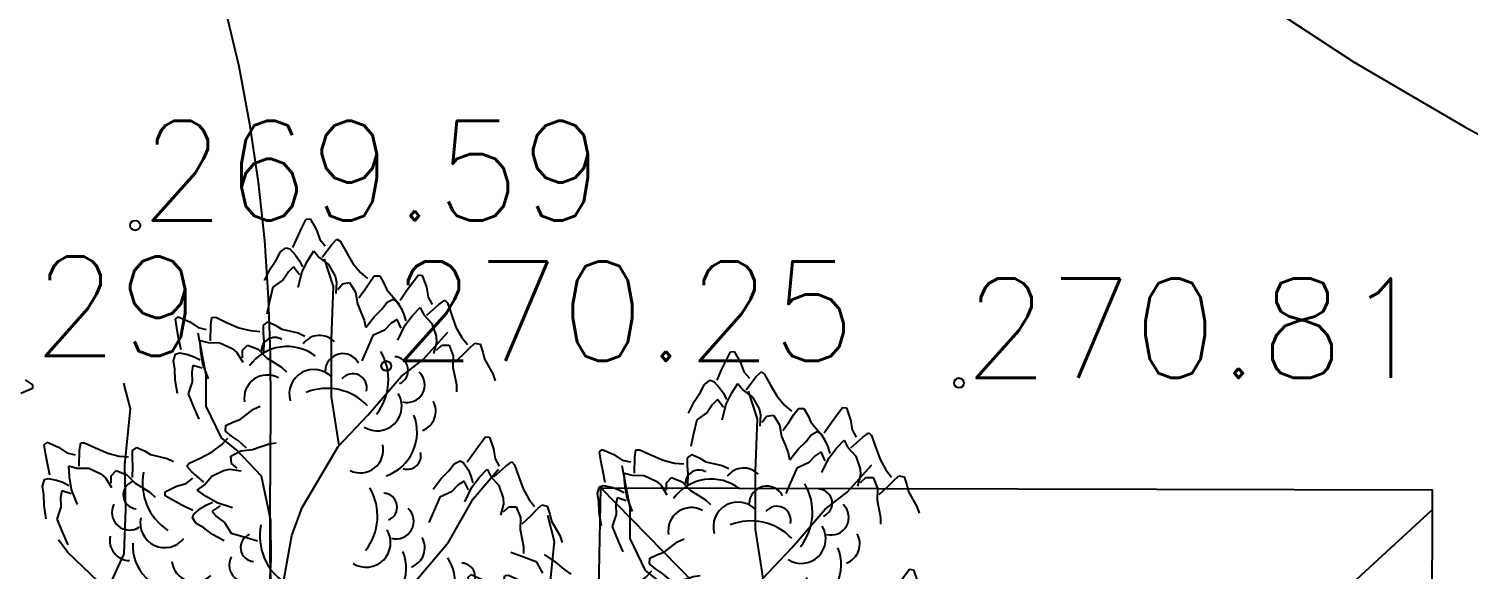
# Model space of a CAD drawing. Extents: x 524954 to 526204, y 9523489 to 9524010.
# Drawn here: x 525405.26 to 525419.71, y 9523577.31 to 9523582.74 of the extents above; entities that cross this region are included whole.
import ezdxf

# ---------------------------------------------------------------- set-up
doc = ezdxf.new("R2010")
doc.units = 0
doc.header["$PDMODE"] = 33
doc.header["$PDSIZE"] = 0.1
doc.linetypes.add('ACAD_ISO12W100', pattern=[21, 12, -3, 0, -3, 0, -3])
for name, color, linetype in [('Arbre', 34, 'ACAD_ISO12W100'), ('Bati', 6, 'Continuous'), ('CN_01_00', 3, 'Continuous'), ('CN_10_00', 1, 'Continuous'), ('TopoAlt', 3, 'Continuous'), ('TOPOJIS', 7, 'Continuous')]:
    doc.layers.add(name, color=color, linetype=linetype)
doc.styles.add('Simplex 1.0', font='Simplex.shx', dxfattribs={"width": 0.99, "height": 1})

# ---------------------------------------------------------------- blocks, each defined once
blk = doc.blocks.new('TCPOINT M')
at = {"color": 0}
blk.add_point((0, 0), dxfattribs=at)
at = {"layer": 'TopoAlt', "style": 'Simplex 1.0', "width": 0.99}
blk.add_attdef('ALT', (0.15, 0.15), '', height=1, dxfattribs=at)
blk = doc.blocks.new('v088')
at = {"linetype": 'Continuous'}
for p, q in [((-0.069, 12.224), (-0.024, 12.318)), ((-0.024, 12.318), (0.016, 12.396)), ((0.016, 12.396), (0.055, 12.4)), ((0.055, 12.4), (0.118, 12.291)), ((0.118, 12.291), (0.152, 12.195)), ((-0.118, 12.113), (-0.069, 12.224)), ((0.152, 12.195), (0.207, 12.131)), ((0.175, 12.015), (0.272, 12.144)), ((0.272, 12.144), (0.324, 12.197)), ((0.324, 12.197), (0.356, 12.175)), ((0.356, 12.175), (0.415, 12.069)), ((-0.283, 11.991), (-0.243, 12.069)), ((-0.243, 12.069), (-0.188, 12.111)), ((-0.188, 12.111), (-0.15, 12.099)), ((-0.15, 12.099), (-0.092, 12.035)), ((-0.092, 12.035), (-0.054, 11.98)), ((0.032, 11.984), (0.092, 12.078)), ((0.092, 12.078), (0.144, 12.013)), ((0.144, 12.013), (0.24, 11.942)), ((0.29, 11.722), (0.197, 12)), ((0.415, 12.069), (0.484, 11.953)), ((-0.403, 11.78), (-0.344, 11.901)), ((-0.344, 11.901), (-0.283, 11.991)), ((-0.162, 11.869), (-0.217, 11.788)), ((-0.112, 11.918), (-0.162, 11.869)), ((-0.054, 11.839), (-0.112, 11.918)), ((-0.066, 11.715), (-0.025, 11.872)), ((-0.054, 11.98), (-0.022, 11.919)), ((-0.025, 11.872), (0.032, 11.984)), ((0.24, 11.942), (0.305, 11.825)), ((0.484, 11.953), (0.56, 11.862)), ((0.56, 11.862), (0.63, 11.801)), ((-0.32, 11.714), (-0.357, 11.558)), ((-0.217, 11.788), (-0.32, 11.714)), ((0.27, 11.193), (0.29, 11.722)), ((0.305, 11.825), (0.32, 11.765)), ((0.32, 11.765), (0.311, 11.65)), ((0.334, 11.69), (0.378, 11.749)), ((0.378, 11.749), (0.45, 11.762)), ((0.45, 11.762), (0.511, 11.664)), ((0.608, 11.694), (0.653, 11.766)), ((0.653, 11.766), (0.699, 11.829)), ((0.699, 11.829), (0.754, 11.828)), ((0.754, 11.828), (0.796, 11.754)), ((0.796, 11.754), (0.824, 11.689)), ((1.027, 11.683), (1.089, 11.768)), ((1.089, 11.768), (1.142, 11.837)), ((1.142, 11.837), (1.181, 11.833)), ((1.181, 11.833), (1.223, 11.714)), ((1.223, 11.714), (1.239, 11.614)), ((0.511, 11.664), (0.53, 11.547)), ((0.542, 11.608), (0.608, 11.694)), ((0.773, 11.494), (0.827, 11.564)), ((0.824, 11.689), (0.934, 11.561)), ((0.827, 11.564), (0.889, 11.595)), ((0.889, 11.595), (0.923, 11.575)), ((0.923, 11.575), (0.969, 11.502)), ((0.958, 11.583), (1.027, 11.683)), ((1.239, 11.614), (1.281, 11.541)), ((1.346, 11.541), (1.408, 11.583)), ((1.408, 11.583), (1.435, 11.556)), ((-0.357, 11.558), (-0.382, 11.444)), ((0.53, 11.547), (0.565, 11.463)), ((0.565, 11.463), (0.596, 11.383)), ((0.696, 11.418), (0.773, 11.494)), ((0.934, 11.561), (0.97, 11.497)), ((0.969, 11.502), (0.996, 11.441)), ((0.996, 11.441), (1.016, 11.375)), ((1.004, 11.329), (1.081, 11.429)), ((1.081, 11.429), (1.158, 11.51)), ((1.158, 11.51), (1.196, 11.437)), ((1.196, 11.437), (1.277, 11.348)), ((1.227, 11.433), (1.346, 11.541)), ((1.435, 11.556), (1.473, 11.441)), ((1.473, 11.441), (1.519, 11.314)), ((-1.299, 11.392), (-1.27, 11.417)), ((-1.285, 11.305), (-1.299, 11.392)), ((-1.266, 11.203), (-1.285, 11.305)), ((-1.27, 11.417), (-1.154, 11.366)), ((-1.154, 11.366), (-1.07, 11.309)), ((-1.07, 11.309), (-0.988, 11.29)), ((-0.947, 11.176), (-0.943, 11.337)), ((-0.943, 11.337), (-0.932, 11.411)), ((-0.932, 11.411), (-0.894, 11.412)), ((-0.894, 11.412), (-0.784, 11.361)), ((-0.784, 11.361), (-0.66, 11.307)), ((-0.66, 11.307), (-0.544, 11.278)), ((-0.544, 11.278), (-0.452, 11.27)), ((-0.413, 11.333), (-0.367, 11.365)), ((-0.413, 11.254), (-0.413, 11.333)), ((-0.367, 11.365), (-0.29, 11.329)), ((-0.29, 11.329), (-0.229, 11.292)), ((-0.229, 11.292), (-0.065, 11.254)), ((0.596, 11.383), (0.609, 11.315)), ((0.615, 11.31), (0.696, 11.418)), ((0.8, 11.283), (0.685, 11.229)), ((0.869, 11.352), (0.8, 11.283)), ((0.927, 11.391), (0.869, 11.352)), ((0.969, 11.302), (0.927, 11.391)), ((0.935, 11.183), (1.004, 11.329)), ((1.277, 11.348), (1.319, 11.221)), ((1.519, 11.314), (1.577, 11.21)), ((-1.241, 11.084), (-1.266, 11.203)), ((-0.991, 10.831), (-1.069, 11.252)), ((-1.05, 11.179), (-0.971, 11.157)), ((-1.044, 11.067), (-1.05, 11.179)), ((-0.971, 11.157), (-0.851, 11.155)), ((-0.851, 11.155), (-0.73, 11.098)), ((-0.626, 11.08), (-0.576, 11.133)), ((-0.576, 11.133), (-0.468, 11.09)), ((-0.408, 11.17), (-0.413, 11.254)), ((-0.41, 11.061), (-0.408, 11.17)), ((-0.065, 11.254), (0.001, 11.223)), ((0.269, 10.614), (0.27, 11.193)), ((0.685, 11.229), (0.619, 11.083)), ((1.188, 10.988), (1.437, 11.261)), ((1.323, 11.16), (1.292, 11.048)), ((1.319, 11.221), (1.323, 11.16)), ((1.323, 11.083), (1.377, 11.133)), ((1.377, 11.133), (1.45, 11.133)), ((1.45, 11.133), (1.492, 11.025)), ((1.577, 11.21), (1.635, 11.137)), ((1.65, 11.098), (1.708, 11.152)), ((1.708, 11.152), (1.762, 11.141)), ((1.762, 11.141), (1.789, 11.06)), ((-1.317, 10.975), (-1.297, 11.041)), ((-1.297, 11.041), (-1.259, 11.053)), ((-1.259, 11.053), (-1.174, 11.037)), ((-1.174, 11.037), (-1.111, 11.014)), ((-1.111, 11.014), (-1.05, 10.983)), ((-1.024, 10.943), (-1.044, 11.067)), ((-0.73, 11.098), (-0.682, 11.059)), ((-0.682, 11.059), (-0.622, 10.96)), ((-0.626, 11.006), (-0.626, 11.08)), ((-0.468, 11.09), (-0.384, 11.005)), ((-0.384, 11.005), (-0.307, 10.958)), ((0.619, 11.083), (0.573, 10.975)), ((0.968, 10.816), (1.188, 10.988)), ((1.492, 11.025), (1.489, 10.906)), ((1.512, 10.964), (1.592, 11.037)), ((1.592, 11.037), (1.65, 11.098)), ((1.789, 11.06), (1.804, 10.991)), ((1.804, 10.991), (1.889, 10.844)), ((-1.303, 10.889), (-1.317, 10.975)), ((-1.3, 10.78), (-1.303, 10.889)), ((-1.122, 10.929), (-1.134, 10.861)), ((-1.134, 10.861), (-1.131, 10.763)), ((-1.029, 10.899), (-1.122, 10.929)), ((-0.966, 10.792), (-1.024, 10.943)), ((-0.307, 10.958), (-0.234, 10.911)), ((-0.234, 10.911), (-0.184, 10.864)), ((1.489, 10.906), (1.508, 10.818)), ((1.889, 10.844), (1.912, 10.775)), ((-1.749, 10.491), (-1.817, 10.751)), ((-1.277, 10.647), (-1.3, 10.78)), ((-1.131, 10.763), (-1.171, 10.642)), ((-0.991, 10.52), (-0.991, 10.831)), ((0.634, 10.429), (0.968, 10.816)), ((1.508, 10.818), (1.523, 10.733)), ((1.523, 10.733), (1.523, 10.664)), ((-1.171, 10.642), (-1.109, 10.494)), ((0.345, 10.122), (0.269, 10.614)), ((-1.806, 9.931), (-1.749, 10.491)), ((-1.109, 10.494), (-1.063, 10.387)), ((-0.835, 10.2), (-0.991, 10.52)), ((-0.648, 10.385), (-0.514, 10.488)), ((-0.514, 10.488), (-0.448, 10.519)), ((0.336, 10.112), (0.634, 10.429)), ((-0.796, 10.268), (-0.791, 10.323)), ((-0.735, 10.218), (-0.796, 10.268)), ((-0.791, 10.323), (-0.715, 10.36)), ((-0.715, 10.36), (-0.648, 10.385)), ((-2.616, 10.132), (-2.587, 10.158)), ((-2.603, 10.046), (-2.616, 10.132)), ((-2.587, 10.158), (-2.471, 10.107)), ((-2.261, 10.077), (-2.249, 10.151)), ((-2.249, 10.151), (-2.211, 10.152)), ((-2.211, 10.152), (-2.101, 10.101)), ((-0.931, 10.06), (-0.836, 10.131)), ((-0.836, 10.131), (-0.771, 10.198)), ((-0.683, 10.078), (-0.835, 10.2)), ((-0.666, 10.169), (-0.735, 10.218)), ((-0.583, 10.098), (-0.666, 10.169)), ((-0.438, 10.113), (-0.356, 10.14)), ((-0.356, 10.14), (-0.287, 10.149)), ((1.7, 10.058), (1.762, 10.142)), ((1.762, 10.142), (1.816, 10.212)), ((1.816, 10.212), (1.854, 10.208)), ((1.854, 10.208), (1.896, 10.089)), ((-2.583, 9.943), (-2.603, 10.046)), ((-2.471, 10.107), (-2.388, 10.049)), ((-2.388, 10.049), (-2.306, 10.03)), ((-2.264, 9.917), (-2.261, 10.077)), ((-2.101, 10.101), (-1.977, 10.047)), ((-1.977, 10.047), (-1.862, 10.018)), ((-1.862, 10.018), (-1.769, 10.01)), ((-1.731, 9.995), (-1.73, 10.074)), ((-1.725, 9.911), (-1.731, 9.995)), ((-1.73, 10.074), (-1.685, 10.105)), ((-1.685, 10.105), (-1.608, 10.069)), ((-1.608, 10.069), (-1.547, 10.033)), ((-1.547, 10.033), (-1.382, 9.994)), ((-1.382, 9.994), (-1.316, 9.963)), ((-1.161, 9.945), (-1.051, 9.998)), ((-1.051, 9.998), (-0.931, 10.06)), ((-0.743, 10.015), (-0.642, 10.071)), ((-0.734, 9.943), (-0.743, 10.015)), ((-0.435, 9.816), (-0.683, 10.078)), ((-0.642, 10.071), (-0.523, 10.083)), ((-0.523, 10.083), (-0.438, 10.113)), ((0.168, 9.829), (0.336, 10.112)), ((1.631, 9.958), (1.7, 10.058)), ((1.896, 10.089), (1.912, 9.989)), ((1.912, 9.989), (1.954, 9.915)), ((-2.558, 9.824), (-2.583, 9.943)), ((-2.368, 9.919), (-2.288, 9.897)), ((-2.362, 9.808), (-2.368, 9.919)), ((-2.288, 9.897), (-2.168, 9.895)), ((-2.168, 9.895), (-2.047, 9.839)), ((-2.047, 9.839), (-2, 9.799)), ((-1.943, 9.82), (-1.893, 9.873)), ((-1.893, 9.873), (-1.786, 9.83)), ((-1.797, 9.483), (-1.806, 9.931)), ((-1.786, 9.83), (-1.702, 9.745)), ((-1.728, 9.802), (-1.725, 9.911)), ((-1.184, 9.915), (-1.161, 9.945)), ((-1.134, 9.859), (-1.184, 9.915)), ((-1.012, 9.755), (-1.134, 9.859)), ((-0.934, 9.816), (-0.814, 9.874)), ((-0.814, 9.874), (-0.753, 9.886)), ((-0.753, 9.886), (-0.639, 9.87)), ((-0.677, 9.896), (-0.734, 9.943)), ((1.369, 9.792), (1.446, 9.869)), ((1.446, 9.869), (1.5, 9.939)), ((1.5, 9.939), (1.562, 9.969)), ((1.562, 9.969), (1.596, 9.95)), ((1.596, 9.95), (1.643, 9.877)), ((1.643, 9.877), (1.669, 9.815)), ((1.69, 9.587), (1.945, 9.885)), ((1.754, 9.804), (1.831, 9.885)), ((1.831, 9.885), (1.869, 9.812)), ((1.9, 9.808), (2.019, 9.915)), ((2.019, 9.915), (2.081, 9.958)), ((2.081, 9.958), (2.108, 9.931)), ((2.108, 9.931), (2.146, 9.815)), ((-2.634, 9.715), (-2.614, 9.781)), ((-2.621, 9.629), (-2.634, 9.715)), ((-2.614, 9.781), (-2.576, 9.793)), ((-2.576, 9.793), (-2.492, 9.777)), ((-2.492, 9.777), (-2.428, 9.754)), ((-2.428, 9.754), (-2.368, 9.723)), ((-2.342, 9.683), (-2.362, 9.808)), ((-2, 9.799), (-1.94, 9.7)), ((-1.944, 9.746), (-1.943, 9.82)), ((-1.702, 9.745), (-1.624, 9.699)), ((-1.624, 9.699), (-1.552, 9.652)), ((-1.402, 9.657), (-1.289, 9.715)), ((-1.289, 9.715), (-1.192, 9.743)), ((-1.192, 9.743), (-1.125, 9.794)), ((-1.079, 9.676), (-1.011, 9.724)), ((-1.011, 9.724), (-0.934, 9.816)), ((-0.339, 9.37), (-0.435, 9.816)), ((-0.025, 9.501), (0.168, 9.829)), ((1.289, 9.685), (1.369, 9.792)), ((1.542, 9.727), (1.473, 9.658)), ((1.6, 9.765), (1.542, 9.727)), ((1.643, 9.677), (1.6, 9.765)), ((1.608, 9.558), (1.677, 9.704)), ((1.669, 9.815), (1.689, 9.75)), ((1.677, 9.704), (1.754, 9.804)), ((1.869, 9.812), (1.95, 9.723)), ((1.95, 9.723), (1.993, 9.596)), ((2.146, 9.815), (2.193, 9.689)), ((2.193, 9.689), (2.25, 9.585)), ((-2.617, 9.52), (-2.621, 9.629)), ((-2.439, 9.669), (-2.451, 9.601)), ((-2.451, 9.601), (-2.448, 9.503)), ((-2.346, 9.639), (-2.439, 9.669)), ((-2.283, 9.532), (-2.342, 9.683)), ((-1.552, 9.652), (-1.502, 9.604)), ((-1.401, 9.619), (-1.402, 9.657)), ((-1.325, 9.574), (-1.401, 9.619)), ((-1.233, 9.524), (-1.325, 9.574)), ((-0.989, 9.611), (-1.079, 9.676)), ((-0.88, 9.547), (-0.989, 9.611)), ((-0.989, 9.525), (-0.927, 9.553)), ((-0.726, 9.498), (-0.88, 9.547)), ((1.358, 9.604), (1.292, 9.458)), ((1.473, 9.658), (1.358, 9.604)), ((1.444, 9.153), (1.69, 9.587)), ((1.993, 9.596), (1.996, 9.535)), ((2.25, 9.585), (2.308, 9.512)), ((-2.595, 9.387), (-2.617, 9.52)), ((-2.448, 9.503), (-2.488, 9.382)), ((-1.812, 9.035), (-1.797, 9.483)), ((-1.125, 9.469), (-1.233, 9.524)), ((-1.128, 9.398), (-1.113, 9.435)), ((-1.089, 9.341), (-1.128, 9.398)), ((-1.113, 9.435), (-1.047, 9.49)), ((-1.047, 9.49), (-0.989, 9.525)), ((-0.848, 9.516), (-0.931, 9.463)), ((-0.931, 9.463), (-0.885, 9.411)), ((-0.885, 9.411), (-0.807, 9.351)), ((-0.131, 9.219), (-0.025, 9.501)), ((1.292, 9.458), (1.246, 9.35)), ((1.996, 9.535), (1.966, 9.423)), ((1.996, 9.458), (2.05, 9.508)), ((2.05, 9.508), (2.123, 9.508)), ((2.123, 9.508), (2.166, 9.4)), ((2.166, 9.4), (2.162, 9.281)), ((2.185, 9.338), (2.266, 9.412)), ((2.266, 9.412), (2.323, 9.473)), ((2.323, 9.473), (2.381, 9.527)), ((2.381, 9.527), (2.435, 9.515)), ((2.435, 9.515), (2.462, 9.435)), ((2.462, 9.435), (2.477, 9.365)), ((-2.488, 9.382), (-2.427, 9.234)), ((-1.014, 9.297), (-1.089, 9.341)), ((-0.927, 9.231), (-1.014, 9.297)), ((-0.807, 9.351), (-0.739, 9.244)), ((-0.337, 8.979), (-0.339, 9.37)), ((2.162, 9.281), (2.181, 9.192)), ((2.477, 9.365), (2.562, 9.219)), ((-2.378, 9.048), (-2.474, 9.177)), ((-2.427, 9.234), (-2.38, 9.127)), ((-0.81, 9.165), (-0.927, 9.231)), ((-0.739, 9.244), (-0.586, 9.198)), ((-0.586, 9.198), (-0.473, 9.166)), ((-0.186, 8.901), (-0.131, 9.219)), ((1.08, 8.722), (1.444, 9.153)), ((2.181, 9.192), (2.196, 9.108)), ((2.196, 9.108), (2.196, 9.038)), ((2.562, 9.219), (2.585, 9.15)), ((-2.074, 8.756), (-2.378, 9.048)), ((-1.992, 8.647), (-1.812, 9.035)), ((-0.36, 8.574), (-0.337, 8.979)), ((2.18, 9.009), (2.07, 9.048)), ((2.33, 8.953), (2.18, 9.009)), ((2.406, 9.027), (2.519, 8.953)), ((-0.231, 8.658), (-0.186, 8.901)), ((2.391, 8.841), (2.33, 8.953)), ((2.519, 8.953), (2.601, 8.881)), ((2.601, 8.881), (2.673, 8.832)), ((2.893, 8.584), (2.966, 8.534)), ((2.966, 8.534), (2.964, 8.496)), ((2.964, 8.496), (2.848, 8.446))]:
    blk.add_line(p, q, dxfattribs=at)
for centre, major_axis, start_param, end_param in [((-0.176, 10.651), (0.33, 0.33), 0.12682, 1.733702), ((-0.3, 11.072), (0.0964, 0.0964), 0.254619, 2.377018), ((0.15, 11.024), (0.145, 0.145), 6.263619, 7.998733), ((0.383, 10.87), (-0.125, 0.125), 4.396235, 7.060094), ((0.275, 10.786), (0.4, 0.4), 4.836335, 6.022049), ((0.899, 10.876), (0.099, 0.099), 4.31771, 7.031286), ((-0.376, 10.6), (0.164, 0.164), 0.282297, 2.520721), ((0.091, 10.641), (0.174, 0.174), 6.236163, 8.918901), ((0.483, 10.705), (-0.099, 0.099), 3.680741, 6.394318), ((1.029, 10.733), (-0.125, 0.125), 2.081137, 4.744996), ((0.223, 10.132), (-0.4, 0.4), 4.689978, 5.875693), ((0.728, 10.517), (-0.174, 0.174), 1.793126, 4.475865), ((1.111, 10.467), (-0.145, 0.145), 2.713295, 4.448408), ((0.662, 10.258), (-0.33, 0.33), 2.69514, 4.302022), ((0.557, 10.08), (0.164, 0.164), 3.478918, 5.717341), ((1.031, 10.021), (0.0964, 0.0964), 3.62262, 5.745019), ((-1.063, 9.743), (0.4, 0.4), 2.158504, 3.344219), ((-1.682, 9.628), (-0.099, 0.099), -0.421529, 2.292047), ((0.165, 9.415), (0.4, 0.4), 4.836335, 6.022049), ((0.788, 9.505), (-0.099, 0.099), 2.746913, 5.46049), ((-1.76, 9.451), (-0.125, 0.125), 0.293965, 2.957824), ((-1.405, 9.343), (0.174, 0.174), 2.133893, 4.816631), ((0.918, 9.363), (0.125, 0.125), 3.651933, 6.315792), ((0.115, 9.214), (-0.4, 0.4), 0.587708, 1.773422), ((0.617, 9.147), (-0.174, 0.174), 1.793126, 4.475865), ((-1.753, 9.172), (-0.145, 0.145), 0.590553, 2.325666), ((-1.26, 9.119), (0.33, 0.33), 2.307735, 3.914618), ((-0.504, 9.099), (0.099, 0.099), 1.149268, 3.862844), ((1.001, 9.096), (-0.145, 0.145), 2.713295, 4.448408), ((-0.582, 8.923), (0.125, 0.125), 1.864761, 4.52862), ((0.552, 8.888), (-0.33, 0.33), 2.69514, 4.302022), ((0.949, 8.713), (-0.4, 0.4), 3.265538, 4.451253), ((-1.104, 8.984), (0.164, 0.164), 2.463212, 4.701636), ((1.572, 8.803), (0.099, 0.099), 4.31771, 7.031286)]:
    blk.add_ellipse(centre, major_axis=major_axis, ratio=1, start_param=start_param, end_param=end_param, dxfattribs=at)

msp = doc.modelspace()

# ---------------------------------------------------------------- linework, layer by layer
at = {"layer": 'Bati', "flags": 128}
msp.add_lwpolyline([(525419.331, 9523569.621), (525410.836, 9523569.641), (525411.005, 9523578.128), (525416.586, 9523578.116), (525419.35, 9523578.109)], close=True, dxfattribs=at)
for points in [[(525413.66, 9523575.413), (525411.005, 9523578.128)], [(525416.635, 9523575.406), (525419.35, 9523577.909)]]:
    msp.add_lwpolyline(points, dxfattribs=at)
at = {"layer": 'CN_01_00', "elevation": 271, "flags": 128}
msp.add_lwpolyline([(525417.533, 9523583.086), (525418.561, 9523582.408), (525419.673, 9523581.758), (525420.837, 9523581.124), (525422.025, 9523580.494), (525423.206, 9523579.854), (525424.35, 9523579.191), (525425.428, 9523578.493), (525426.416, 9523577.752), (525427.323, 9523576.981), (525428.163, 9523576.198), (525428.952, 9523575.422), (525429.703, 9523574.67), (525430.432, 9523573.961), (525431.155, 9523573.313), (525431.885, 9523572.743), (525432.633, 9523572.265), (525433.395, 9523571.874), (525434.162, 9523571.559)], dxfattribs=at)
at = {"layer": 'CN_10_00', "elevation": 270, "flags": 128}
msp.add_lwpolyline([(525407.232, 9523582.937), (525407.367, 9523582.367), (525407.477, 9523581.785), (525407.562, 9523581.199), (525407.625, 9523580.615), (525407.664, 9523580.039), (525407.683, 9523579.476), (525407.687, 9523578.93), (525407.684, 9523578.405), (525407.679, 9523577.904), (525407.679, 9523577.43), (525407.692, 9523576.987)], dxfattribs=at)

# ---------------------------------------------------------------- block references
at = {"layer": 'Arbre'}
for p in [(525402.331, 9523570.63), (525408.03, 9523568.431), (525412.288, 9523567.099)]:
    msp.add_blockref('v088', p, dxfattribs=at)
at = {"layer": 'TOPOJIS'}
ref = msp.add_blockref('TCPOINT M', (525406.327, 9523580.766, 269.59), dxfattribs=at)
ref.add_attrib('ALT', '269.59', (525406.377, 9523580.816, 269.59), dxfattribs={"layer": 'TopoAlt', "height": 1, "style": 'Simplex 1.0', "width": 0.99})
ref = msp.add_blockref('TCPOINT M', (525402.282, 9523579.405, 269.29), dxfattribs=at)
ref.add_attrib('ALT', '269.29', (525402.332, 9523579.455, 269.29), dxfattribs={"layer": 'TopoAlt', "height": 1, "style": 'Simplex 1.0', "width": 0.99})
ref = msp.add_blockref('TCPOINT M', (525408.849, 9523579.354, 270.25), dxfattribs=at)
ref.add_attrib('ALT', '270.25', (525408.899, 9523579.404, 270.25), dxfattribs={"layer": 'TopoAlt', "height": 1, "style": 'Simplex 1.0', "width": 0.99})
ref = msp.add_blockref('TCPOINT M', (525414.6, 9523579.183, 270.81), dxfattribs=at)
ref.add_attrib('ALT', '270.81', (525414.65, 9523579.233, 270.81), dxfattribs={"layer": 'TopoAlt', "height": 1, "style": 'Simplex 1.0', "width": 0.99})

doc.saveas('drawing.dxf')
